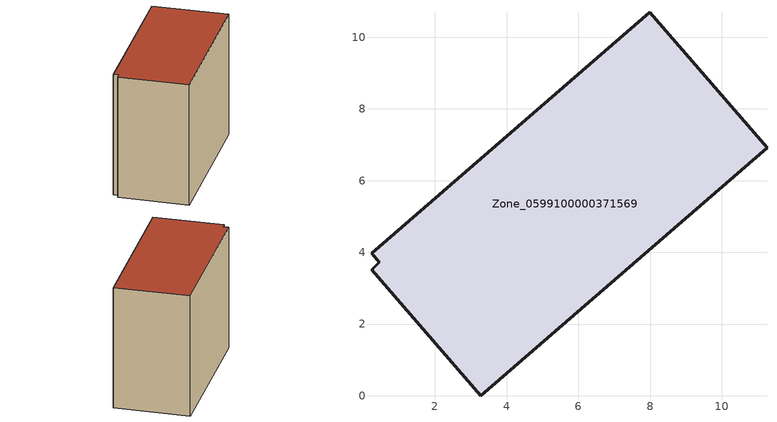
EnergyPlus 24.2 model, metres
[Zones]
Zone_0599100000371569
 floor ground (C_G): 11.26,6.92 3.27,0 0.23,3.51 0.45,3.73 0.24,3.98 7.99,10.7 z2.2
 wall outside (C_F): 11.26,6.92 7.99,10.7 0.24,3.98 0.45,3.73 0.23,3.51 3.27,0 11.26,6.92 z2.2:10.64
 roof outside (C_R): 3.27,0 11.26,6.92 7.99,10.7 0.24,3.98 0.45,3.73 0.23,3.51 z10.64
[BUILDING]
Pand.0599100000371569: North Axis=0; Terrain=City; Loads Convergence Tolerance Value=0.04; Temperature Convergence Tolerance Value=0.4; Solar Distribution=FullExterior; Maximum Number of Warmup Days=25; Minimum Number of Warmup Days=1
[Site:Location]
Rotterdam.The.Hague.AP_ZH_NLD Design_Conditions: Latitude=51.96; Longitude=4.45; Time Zone=1; Elevation=-4.5
[SITE:GROUNDTEMPERATURE:BUILDINGSURFACE]
18, 18, 18, 18, 18, 18, 18, 18, 18, 18, 18, 18
[MATERIAL] Thermal Absorptance=0.9; Solar Absorptance=0.7; Visible Absorptance=0.7
Name | Roughness | Thickness | Conductivity | Density | Specific Heat
G.TI.1992-2005 | MediumSmooth | 0.15 | 0.06 | 540 | 1210
F.TI.1992-2005 | Rough | 0.3 | 0.12 | 1920 | 840
R.TI.1992-2005 | MediumRough | 0.2 | 0.08 | 1500 | 1000
[CONSTRUCTION]
C_G: G.TI.1992-2005
C_F: F.TI.1992-2005
C_R: R.TI.1992-2005
[ZONE]
Zone_0599100000371569: Type=1; Multiplier=1; Ceiling Height=Autocalculate; Volume=Autocalculate; Floor Area=autocalculate; Part of Total Floor Area=Yes
[ZONEINFILTRATION:DESIGNFLOWRATE]
Infil_Zone_0599100000371569: Zone or ZoneList or Space or SpaceList=Zone_0599100000371569; Schedule=AlwaysOn; Design Flow Rate Calculation Method=Flow/Area; Flow Rate per Floor Area=0.0015; Constant Term Coefficient=1; Temperature Term Coefficient=0; Velocity Term Coefficient=0; Velocity Squared Term Coefficient=0
[HVACTEMPLATE:ZONE:IDEALLOADSAIRSYSTEM]
Zone_0599100000371569: Maximum Heating Supply Air Temperature=50; Minimum Cooling Supply Air Temperature=13; Maximum Heating Supply Air Humidity Ratio=0.0156; Minimum Cooling Supply Air Humidity Ratio=0.0077; Heating Limit=NoLimit; Cooling Limit=NoLimit; Dehumidification Control Type=ConstantSensibleHeatRatio; Cooling Sensible Heat Ratio=0.7; Dehumidification Setpoint=60; Humidification Control Type=None; Humidification Setpoint=30; Outdoor Air Method=None; Outdoor Air Flow Rate per Person=0.00944; Outdoor Air Flow Rate per Zone Floor Area=0; Outdoor Air Flow Rate per Zone=0; Demand Controlled Ventilation Type=None; Outdoor Air Economizer Type=NoEconomizer; Heat Recovery Type=None; Sensible Heat Recovery Effectiveness=0.7; Latent Heat Recovery Effectiveness=0.65
[ZONECONTROL:THERMOSTAT]
ThermostatControl_Zone_0599100000371569: Zone or ZoneList=Zone_0599100000371569; Control Type Schedule=DualSetpointControlType; Control 1=Thermostat_Zone_0599100000371569; Temperature Difference Between Cutout And Setpoint=0
[THERMOSTATSETPOINT:DUALSETPOINT]
Thermostat_Zone_0599100000371569: Heating Setpoint Temperature Schedule=HeatingSetpoint_Zone_0599100000371569; Cooling Setpoint Temperature Schedule=CoolingSetpoint_Zone_0599100000371569
[SCHEDULE:COMPACT]
HeatingSetpoint_Zone_0599100000371569: Through: 12/31, For: AllDays, Until: 24:00, 21
CoolingSetpoint_Zone_0599100000371569: Through: 12/31, For: AllDays, Until: 24:00, 24
DualSetpointControlType: Through: 12/31, For: AllDays, Until: 24:00, 4
AlwaysOn: Through: 12/31, For: AllDays, Until: 24:00, 1
